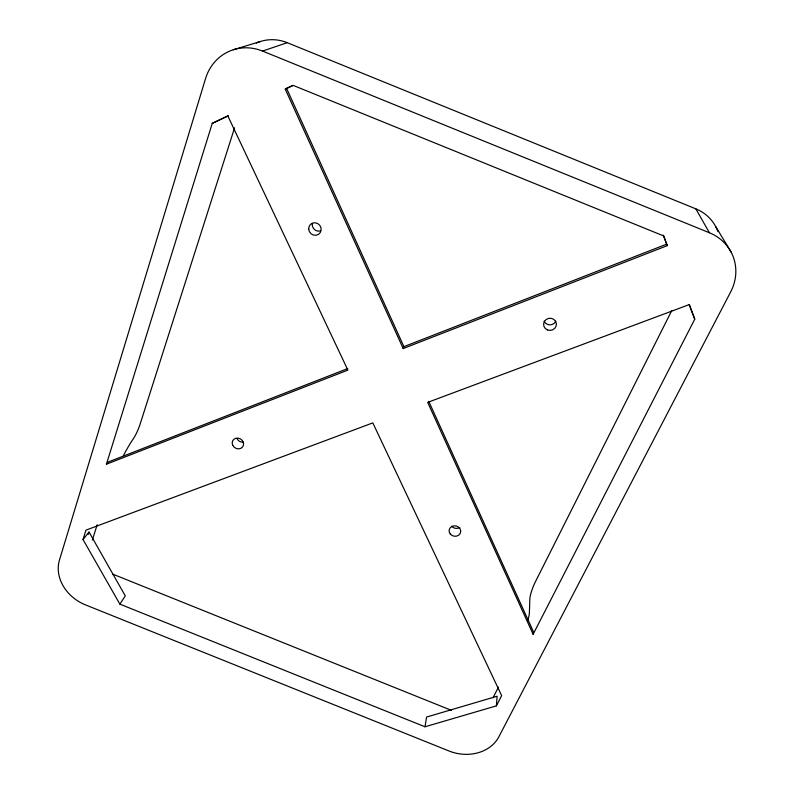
<?xml version="1.0" encoding="UTF-8"?>
<svg xmlns="http://www.w3.org/2000/svg" width="794" height="794" viewBox="0 0 794 794"><rect width="100%" height="100%" fill="white"/><g stroke="black" fill="none" stroke-linecap="round" stroke-linejoin="round"><path stroke-width="1.19" d="M533.121 634.287L694.76 319.198L689.301 304.568L427.678 402.379L533.121 634.287L533.201 631.26L428.77 401.377M496.399 705.866L497.094 696.239L426.577 717.061L424.998 726.788L119.864 604.125L83.033 539.543L85.951 530.134L372.813 422.894L501.649 695.643L496.399 705.866L424.998 726.788M212.246 123.368L227.878 116.033L347.881 370.103L106.426 464.202L212.246 123.368L228.394 115.616M88.313 534.322L89.037 532.02L125.293 595.917L119.864 604.125M92.362 540.069L97.176 524.735M234.577 127.804L140.191 423.936A13.419 2.332 -67.1 0 1 133.551 438.477L132.072 440.62A52.295 8.734 -66.7 0 0 123.398 455.667M403.203 348.546L403.908 346.65L286.614 88.442L285.254 89.136L403.203 348.546L667.297 245.634L663.695 235.957L293.214 85.405L285.254 89.136M671.764 310.583L535.335 581.913A13.389 2.521 -68.9 0 0 529.836 599.053L529.399 612.74A13.587 2.581 -69.3 0 1 527.643 620.868M493.005 697.807L498.453 687.108M83.033 539.543L89.037 532.02M106.426 464.202L108.401 461.929L347.693 368.585M286.058 88.581L292.718 85.464M403.908 346.65L666.702 244.135L667.297 245.634M695.842 208.852L709.409 232.751A47.739 44.057 -23.9 0 1 730.728 291.805L498.84 736.832A38.529 31.869 11.2 0 1 449.106 751.025L85.395 604.849A38.668 32.018 31.3 0 1 59.441 560.137L205.577 78.517A47.888 44.365 67.1 0 1 262.546 51.074L287.249 42.687L695.842 208.852A43.73 40.613 -26.8 0 1 717.895 231.55M233.277 49.764L260.412 41.496M112.738 574.131L451.429 710.352M262.546 51.074L709.409 232.751M715.731 226.637L731.105 252.105M694.76 319.198L689.152 304.489M663.268 235.113L667.149 245.525M459.756 527.464A5.786 5.161 11.2 0 1 451.677 526.243M320.349 230.955A6.322 6.024 48.9 0 1 312.35 223.501M243.272 442.139A5.796 5.181 30.8 0 1 237.088 438.754M256.373 43.045A43.859 40.861 70.1 0 1 287.249 42.687M555.78 321.242A6.322 6.005 -7.2 0 1 544.128 321.153M450.307 534.074A5.866 5.221 11.3 0 0 460.331 533.24A5.866 5.221 11.3 0 0 454.128 525.827A5.866 5.221 11.3 0 0 450.307 534.074M232.771 445.394A5.876 5.24 30.7 0 0 242.666 446.863A5.876 5.24 30.7 0 0 238.2 438.119A5.876 5.24 30.7 0 0 232.771 445.394M308.697 229.129A6.412 6.104 48.2 0 0 318.394 234.429A6.412 6.104 48.2 0 0 317.709 223.551A6.412 6.104 48.2 0 0 308.697 229.129M547.403 329.917A6.412 6.084 -6.6 0 0 556.366 323.595A6.412 6.084 -6.6 0 0 546.212 319.456A6.412 6.084 -6.6 0 0 547.403 329.917"/></g></svg>
